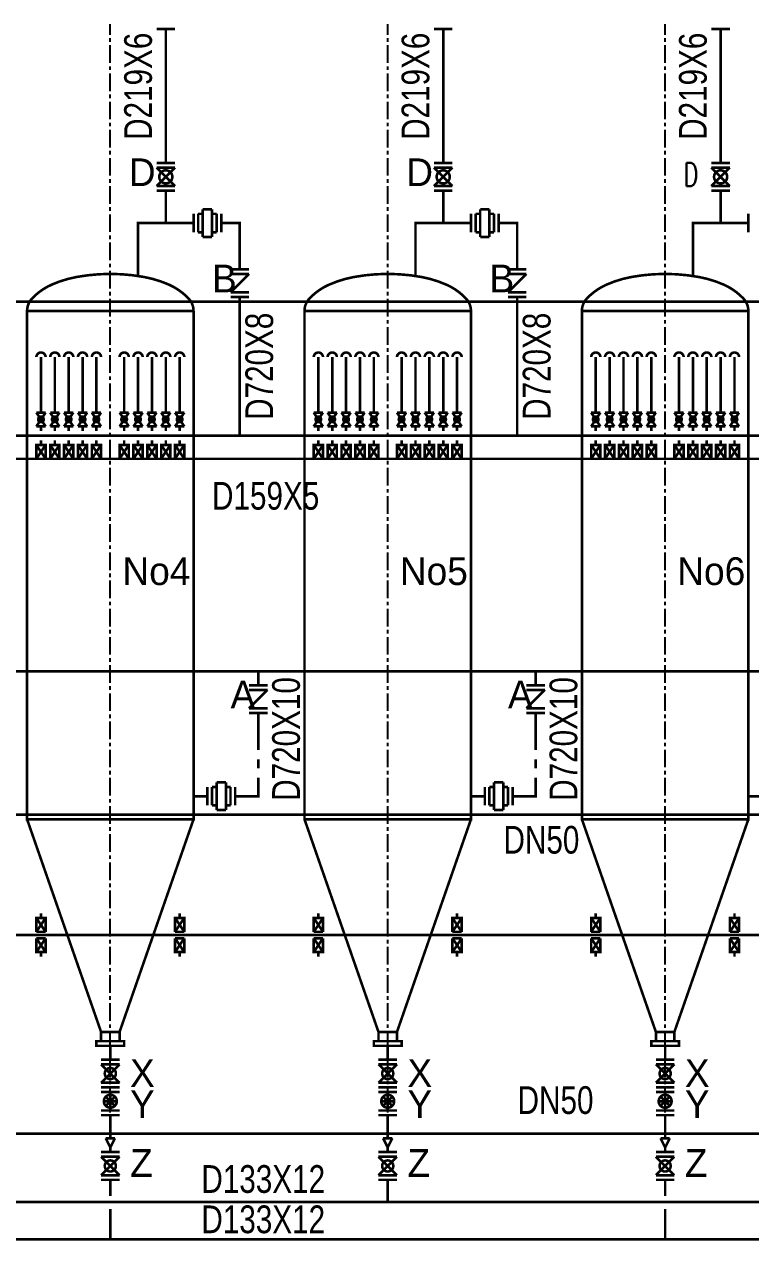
# Model space of a CAD drawing. Header units: millimetres. Extents: x 48549 to 244689, y 99496 to 172785.
# Drawn here: x 66508 to 74363, y 124869 to 138027 of the extents above; entities that cross this region are included whole.
import ezdxf

# ---------------------------------------------------------------- set-up
doc = ezdxf.new("R2010")
doc.units = ezdxf.units.MM
doc.header["$LTSCALE"] = 3
doc.linetypes.add('CENTERX2', pattern=[101.6, 63.5, -12.7, 12.7, -12.7])
for name, color, linetype in [('CEN', 2, 'CENTERX2'), ('氮气管道', 5, 'Continuous'), ('煤气管道', 1, 'Continuous')]:
    doc.layers.add(name, color=color, linetype=linetype)
doc.layers.add('CON', color=7, linetype='Continuous', lineweight=40)
doc.styles.add('HZ', font='txtb.shx', dxfattribs={"width": 0.7, "bigfont": 'hztxtb.shx'})
doc.styles.add('仿宋体', font='ttxt1.shx', dxfattribs={"bigfont": 'hzfs.shx'})

msp = doc.modelspace()

# ---------------------------------------------------------------- linework, layer by layer
at = {"layer": 'CEN'}
for p, q in [((67438.244, 126026.672), (67438.244, 138026.672)), ((70438.244, 126026.672), (70438.244, 138026.672)), ((73438.244, 126026.672), (73438.244, 138026.672))]:
    msp.add_line(p, q, dxfattribs=at)
at = {"layer": 'CON', "const_width": 28}
for points in [[(67438.244, 135326.672, 0.045545577), (67072.536, 135293.29, 0.059110661), (66801.848, 135209.515, 0.10093227), (66590.19, 135058.6, 0.189781854), (66538.244, 134926.672)], [(68338.244, 134926.672, 0.189781854), (68286.298, 135058.6, 0.10093227), (68074.64, 135209.515, 0.059110661), (67803.952, 135293.29, 0.045545577), (67438.244, 135326.672)], [(70438.244, 135326.672, 0.045545577), (70072.536, 135293.29, 0.059110661), (69801.848, 135209.515, 0.10093227), (69590.19, 135058.6, 0.189781854), (69538.244, 134926.672, 0.189781854)], [(71338.244, 134926.672, 0.189781854), (71286.298, 135058.6, 0.10093227), (71074.64, 135209.515, 0.059110661), (70803.952, 135293.29, 0.045545577), (70438.244, 135326.672, 0.045545577)], [(73438.244, 135326.672, 0.045545577), (73072.536, 135293.29, 0.059110661), (72801.848, 135209.515, 0.10093227), (72590.19, 135058.6, 0.189781854), (72538.244, 134926.672, 0.189781854)], [(74338.244, 134926.672, 0.189781854), (74286.298, 135058.6, 0.10093227), (74074.64, 135209.515, 0.059110661), (73803.952, 135293.29, 0.045545577), (73438.244, 135326.672, 0.045545577)], [(66738.244, 134426.672, 1), (66638.244, 134426.672)], [(66888.244, 134426.672, 1), (66788.244, 134426.672)], [(67038.244, 134426.672, 1), (66938.244, 134426.672)], [(67188.244, 134426.672, 1), (67088.244, 134426.672)], [(67338.244, 134426.672, 1), (67238.244, 134426.672)], [(67638.244, 134426.672, 1), (67538.244, 134426.672)], [(67788.244, 134426.672, 1), (67688.244, 134426.672)], [(67938.244, 134426.672, 1), (67838.244, 134426.672)], [(68088.244, 134426.672, 1), (67988.244, 134426.672)], [(68238.244, 134426.672, 1), (68138.244, 134426.672)], [(69738.244, 134426.672, 1), (69638.244, 134426.672)], [(69888.244, 134426.672, 1), (69788.244, 134426.672)], [(70038.244, 134426.672, 1), (69938.244, 134426.672)], [(70188.244, 134426.672, 1), (70088.244, 134426.672)], [(70338.244, 134426.672, 1), (70238.244, 134426.672)], [(70638.244, 134426.672, 1), (70538.244, 134426.672)], [(70788.244, 134426.672, 1), (70688.244, 134426.672)], [(70938.244, 134426.672, 1), (70838.244, 134426.672)], [(71088.244, 134426.672, 1), (70988.244, 134426.672)], [(71238.244, 134426.672, 1), (71138.244, 134426.672)], [(72738.244, 134426.672, 1), (72638.244, 134426.672)], [(72888.244, 134426.672, 1), (72788.244, 134426.672)], [(73038.244, 134426.672, 1), (72938.244, 134426.672)], [(73188.244, 134426.672, 1), (73088.244, 134426.672)], [(73338.244, 134426.672, 1), (73238.244, 134426.672)], [(73638.244, 134426.672, 1), (73538.244, 134426.672)], [(73788.244, 134426.672, 1), (73688.244, 134426.672)], [(73938.244, 134426.672, 1), (73838.244, 134426.672)], [(74088.244, 134426.672, 1), (73988.244, 134426.672)], [(74238.244, 134426.672, 1), (74138.244, 134426.672)]]:
    msp.add_lwpolyline(points, format="xyb", dxfattribs=at)
at = {"layer": 'CON', "color": 2, "const_width": 28}
for points in [[(68938.244, 135376.672), (68738.244, 135376.672)], [(68938.244, 135326.672), (68738.244, 135326.672)], [(68938.244, 135326.672), (68738.244, 135126.672)], [(71938.244, 135376.672), (71738.244, 135376.672)], [(71938.244, 135326.672), (71738.244, 135326.672)], [(71938.244, 135326.672), (71738.244, 135126.672)], [(68938.244, 135126.672), (68738.244, 135126.672)], [(71938.244, 135126.672), (71738.244, 135126.672)], [(68938.244, 135076.672), (68738.244, 135076.672)], [(71938.244, 135076.672), (71738.244, 135076.672)], [(69138.244, 130876.672), (68938.244, 130876.672)], [(69138.244, 130826.672), (68938.244, 130626.672)], [(69138.244, 130826.672), (68938.244, 130826.672)], [(72138.244, 130876.672), (71938.244, 130876.672)], [(72138.244, 130826.672), (71938.244, 130826.672)], [(72138.244, 130826.672), (71938.244, 130626.672)], [(69138.244, 130626.672), (68938.244, 130626.672)], [(69138.244, 130576.672), (68938.244, 130576.672)], [(72138.244, 130626.672), (71938.244, 130626.672)], [(72138.244, 130576.672), (71938.244, 130576.672)]]:
    msp.add_lwpolyline(points, dxfattribs=at)
at = {"layer": 'CON', "const_width": 28}
for points in [[(67438.244, 129426.672), (66538.244, 129426.672), (66538.244, 134926.672), (68338.244, 134926.672)], [(67438.244, 129426.672), (68338.244, 129426.672), (68338.244, 134926.672)], [(70438.244, 129426.672), (69538.244, 129426.672), (69538.244, 134926.672), (71338.244, 134926.672)], [(70438.244, 129426.672), (71338.244, 129426.672), (71338.244, 134926.672)], [(73438.244, 129426.672), (72538.244, 129426.672), (72538.244, 134926.672), (74338.244, 134926.672)], [(73438.244, 129426.672), (74338.244, 129426.672), (74338.244, 134926.672)], [(66688.244, 133826.672), (66688.244, 134426.672)], [(66838.244, 133826.672), (66838.244, 134426.672)], [(66988.244, 133826.672), (66988.244, 134426.672)], [(67138.244, 133826.672), (67138.244, 134426.672)], [(67288.244, 133826.672), (67288.244, 134426.672)], [(67588.244, 133826.672), (67588.244, 134426.672)], [(67738.244, 133826.672), (67738.244, 134426.672)], [(67888.244, 133826.672), (67888.244, 134426.672)], [(68038.244, 133826.672), (68038.244, 134426.672)], [(68188.244, 133826.672), (68188.244, 134426.672)], [(69688.244, 133826.672), (69688.244, 134426.672)], [(69838.244, 133826.672), (69838.244, 134426.672)], [(69988.244, 133826.672), (69988.244, 134426.672)], [(70138.244, 133826.672), (70138.244, 134426.672)], [(70288.244, 133826.672), (70288.244, 134426.672)], [(70588.244, 133826.672), (70588.244, 134426.672)], [(70738.244, 133826.672), (70738.244, 134426.672)], [(70888.244, 133826.672), (70888.244, 134426.672)], [(71038.244, 133826.672), (71038.244, 134426.672)], [(71188.244, 133826.672), (71188.244, 134426.672)], [(72688.244, 133826.672), (72688.244, 134426.672)], [(72688.244, 133826.672), (72688.244, 134426.672)], [(72838.244, 133826.672), (72838.244, 134426.672)], [(72988.244, 133826.672), (72988.244, 134426.672)], [(73138.244, 133826.672), (73138.244, 134426.672)], [(73288.244, 133826.672), (73288.244, 134426.672)], [(73588.244, 133826.672), (73588.244, 134426.672)], [(73738.244, 133826.672), (73738.244, 134426.672)], [(73888.244, 133826.672), (73888.244, 134426.672)], [(74038.244, 133826.672), (74038.244, 134426.672)], [(74188.244, 133826.672), (74188.244, 134426.672)], [(66638.244, 133826.672), (66738.244, 133826.672)], [(66738.244, 133826.672), (66638.244, 133676.672)], [(66638.244, 133826.672), (66738.244, 133676.672)], [(66788.244, 133826.672), (66888.244, 133826.672)], [(66788.244, 133826.672), (66888.244, 133676.672)], [(66888.244, 133826.672), (66788.244, 133676.672)], [(66938.244, 133826.672), (67038.244, 133826.672)], [(66938.244, 133826.672), (67038.244, 133676.672)], [(67038.244, 133826.672), (66938.244, 133676.672)], [(67088.244, 133826.672), (67188.244, 133826.672)], [(67088.244, 133826.672), (67188.244, 133676.672)], [(67188.244, 133826.672), (67088.244, 133676.672)], [(67238.244, 133826.672), (67338.244, 133826.672)], [(67238.244, 133826.672), (67338.244, 133676.672)], [(67338.244, 133826.672), (67238.244, 133676.672)], [(67538.244, 133826.672), (67638.244, 133826.672)], [(67538.244, 133826.672), (67638.244, 133676.672)], [(67638.244, 133826.672), (67538.244, 133676.672)], [(67688.244, 133826.672), (67788.244, 133826.672)], [(67688.244, 133826.672), (67788.244, 133676.672)], [(67788.244, 133826.672), (67688.244, 133676.672)], [(67838.244, 133826.672), (67938.244, 133826.672)], [(67838.244, 133826.672), (67938.244, 133676.672)], [(67938.244, 133826.672), (67838.244, 133676.672)], [(67988.244, 133826.672), (68088.244, 133826.672)], [(67988.244, 133826.672), (68088.244, 133676.672)], [(68088.244, 133826.672), (67988.244, 133676.672)], [(68138.244, 133826.672), (68238.244, 133826.672)], [(68138.244, 133826.672), (68238.244, 133676.672)], [(68238.244, 133826.672), (68138.244, 133676.672)], [(69638.244, 133826.672), (69738.244, 133676.672)], [(69738.244, 133826.672), (69638.244, 133676.672)], [(69638.244, 133826.672), (69738.244, 133826.672)], [(69788.244, 133826.672), (69888.244, 133826.672)], [(69888.244, 133826.672), (69788.244, 133676.672)], [(69788.244, 133826.672), (69888.244, 133676.672)], [(69938.244, 133826.672), (70038.244, 133826.672)], [(70038.244, 133826.672), (69938.244, 133676.672)], [(69938.244, 133826.672), (70038.244, 133676.672)], [(70088.244, 133826.672), (70188.244, 133826.672)], [(70188.244, 133826.672), (70088.244, 133676.672)], [(70088.244, 133826.672), (70188.244, 133676.672)], [(70238.244, 133826.672), (70338.244, 133826.672)], [(70338.244, 133826.672), (70238.244, 133676.672)], [(70238.244, 133826.672), (70338.244, 133676.672)], [(70538.244, 133826.672), (70638.244, 133826.672)], [(70638.244, 133826.672), (70538.244, 133676.672)], [(70538.244, 133826.672), (70638.244, 133676.672)], [(70688.244, 133826.672), (70788.244, 133826.672)], [(70788.244, 133826.672), (70688.244, 133676.672)], [(70688.244, 133826.672), (70788.244, 133676.672)], [(70838.244, 133826.672), (70938.244, 133826.672)], [(70938.244, 133826.672), (70838.244, 133676.672)], [(70838.244, 133826.672), (70938.244, 133676.672)], [(70988.244, 133826.672), (71088.244, 133826.672)], [(71088.244, 133826.672), (70988.244, 133676.672)], [(70988.244, 133826.672), (71088.244, 133676.672)], [(71138.244, 133826.672), (71238.244, 133826.672)], [(71238.244, 133826.672), (71138.244, 133676.672)], [(71138.244, 133826.672), (71238.244, 133676.672)], [(72638.244, 133826.672), (72738.244, 133826.672)], [(72738.244, 133826.672), (72638.244, 133676.672)], [(72638.244, 133826.672), (72738.244, 133676.672)], [(72788.244, 133826.672), (72888.244, 133826.672)], [(72788.244, 133826.672), (72888.244, 133676.672)], [(72888.244, 133826.672), (72788.244, 133676.672)], [(72938.244, 133826.672), (73038.244, 133826.672)], [(72938.244, 133826.672), (73038.244, 133676.672)], [(73038.244, 133826.672), (72938.244, 133676.672)], [(73088.244, 133826.672), (73188.244, 133826.672)], [(73088.244, 133826.672), (73188.244, 133676.672)], [(73188.244, 133826.672), (73088.244, 133676.672)], [(73238.244, 133826.672), (73338.244, 133826.672)], [(73238.244, 133826.672), (73338.244, 133676.672)], [(73338.244, 133826.672), (73238.244, 133676.672)], [(73538.244, 133826.672), (73638.244, 133826.672)], [(73538.244, 133826.672), (73638.244, 133676.672)], [(73638.244, 133826.672), (73538.244, 133676.672)], [(73688.244, 133826.672), (73788.244, 133826.672)], [(73688.244, 133826.672), (73788.244, 133676.672)], [(73788.244, 133826.672), (73688.244, 133676.672)], [(73838.244, 133826.672), (73938.244, 133826.672)], [(73838.244, 133826.672), (73938.244, 133676.672)], [(73938.244, 133826.672), (73838.244, 133676.672)], [(73988.244, 133826.672), (74088.244, 133826.672)], [(73988.244, 133826.672), (74088.244, 133676.672)], [(74088.244, 133826.672), (73988.244, 133676.672)], [(74138.244, 133826.672), (74238.244, 133826.672)], [(74138.244, 133826.672), (74238.244, 133676.672)], [(74238.244, 133826.672), (74138.244, 133676.672)], [(66638.244, 133676.672), (66738.244, 133676.672)], [(66688.244, 133676.672), (66688.244, 133626.672)], [(66788.244, 133676.672), (66888.244, 133676.672)], [(66838.244, 133676.672), (66838.244, 133626.672)], [(66938.244, 133676.672), (67038.244, 133676.672)], [(66988.244, 133676.672), (66988.244, 133626.672)], [(67088.244, 133676.672), (67188.244, 133676.672)], [(67138.244, 133676.672), (67138.244, 133626.672)], [(67238.244, 133676.672), (67338.244, 133676.672)], [(67288.244, 133676.672), (67288.244, 133626.672)], [(67538.244, 133676.672), (67638.244, 133676.672)], [(67588.244, 133676.672), (67588.244, 133626.672)], [(67688.244, 133676.672), (67788.244, 133676.672)], [(67738.244, 133676.672), (67738.244, 133626.672)], [(67838.244, 133676.672), (67938.244, 133676.672)], [(67888.244, 133676.672), (67888.244, 133626.672)], [(67988.244, 133676.672), (68088.244, 133676.672)], [(68038.244, 133676.672), (68038.244, 133626.672)], [(68138.244, 133676.672), (68238.244, 133676.672)], [(68188.244, 133676.672), (68188.244, 133626.672)], [(69638.244, 133676.672), (69738.244, 133676.672)], [(69688.244, 133676.672), (69688.244, 133626.672)], [(69788.244, 133676.672), (69888.244, 133676.672)], [(69838.244, 133676.672), (69838.244, 133626.672)], [(69938.244, 133676.672), (70038.244, 133676.672)], [(69988.244, 133676.672), (69988.244, 133626.672)], [(70088.244, 133676.672), (70188.244, 133676.672)], [(70138.244, 133676.672), (70138.244, 133626.672)], [(70238.244, 133676.672), (70338.244, 133676.672)], [(70288.244, 133676.672), (70288.244, 133626.672)], [(70538.244, 133676.672), (70638.244, 133676.672)], [(70588.244, 133676.672), (70588.244, 133626.672)], [(70688.244, 133676.672), (70788.244, 133676.672)], [(70738.244, 133676.672), (70738.244, 133626.672)], [(70838.244, 133676.672), (70938.244, 133676.672)], [(70888.244, 133676.672), (70888.244, 133626.672)], [(70988.244, 133676.672), (71088.244, 133676.672)], [(71038.244, 133676.672), (71038.244, 133626.672)], [(71138.244, 133676.672), (71238.244, 133676.672)], [(71188.244, 133676.672), (71188.244, 133626.672)], [(72638.244, 133676.672), (72738.244, 133676.672)], [(72688.244, 133676.672), (72688.244, 133626.672)], [(72688.244, 133676.672), (72688.244, 133626.672)], [(72788.244, 133676.672), (72888.244, 133676.672)], [(72838.244, 133676.672), (72838.244, 133626.672)], [(72938.244, 133676.672), (73038.244, 133676.672)], [(72988.244, 133676.672), (72988.244, 133626.672)], [(73088.244, 133676.672), (73188.244, 133676.672)], [(73138.244, 133676.672), (73138.244, 133626.672)], [(73238.244, 133676.672), (73338.244, 133676.672)], [(73288.244, 133676.672), (73288.244, 133626.672)], [(73538.244, 133676.672), (73638.244, 133676.672)], [(73588.244, 133676.672), (73588.244, 133626.672)], [(73688.244, 133676.672), (73788.244, 133676.672)], [(73738.244, 133676.672), (73738.244, 133626.672)], [(73838.244, 133676.672), (73938.244, 133676.672)], [(73888.244, 133676.672), (73888.244, 133626.672)], [(73988.244, 133676.672), (74088.244, 133676.672)], [(74038.244, 133676.672), (74038.244, 133626.672)], [(74138.244, 133676.672), (74238.244, 133676.672)], [(74188.244, 133676.672), (74188.244, 133626.672)], [(66638.244, 133476.672), (66738.244, 133326.672)], [(66738.244, 133476.672), (66638.244, 133326.672)], [(66738.244, 133326.672), (66738.244, 133476.672), (66638.244, 133476.672), (66638.244, 133326.672)], [(66688.244, 133476.672), (66688.244, 133526.672)], [(66888.244, 133326.672), (66888.244, 133476.672), (66788.244, 133476.672), (66788.244, 133326.672)], [(66888.244, 133476.672), (66788.244, 133326.672)], [(66788.244, 133476.672), (66888.244, 133326.672)], [(66838.244, 133476.672), (66838.244, 133526.672)], [(67038.244, 133326.672), (67038.244, 133476.672), (66938.244, 133476.672), (66938.244, 133326.672)], [(67038.244, 133476.672), (66938.244, 133326.672)], [(66938.244, 133476.672), (67038.244, 133326.672)], [(66988.244, 133476.672), (66988.244, 133526.672)], [(67188.244, 133326.672), (67188.244, 133476.672), (67088.244, 133476.672), (67088.244, 133326.672)], [(67188.244, 133476.672), (67088.244, 133326.672)], [(67088.244, 133476.672), (67188.244, 133326.672)], [(67138.244, 133476.672), (67138.244, 133526.672)], [(67338.244, 133326.672), (67338.244, 133476.672), (67238.244, 133476.672), (67238.244, 133326.672)], [(67338.244, 133476.672), (67238.244, 133326.672)], [(67238.244, 133476.672), (67338.244, 133326.672)], [(67288.244, 133476.672), (67288.244, 133526.672)], [(67638.244, 133326.672), (67638.244, 133476.672), (67538.244, 133476.672), (67538.244, 133326.672)], [(67638.244, 133476.672), (67538.244, 133326.672)], [(67538.244, 133476.672), (67638.244, 133326.672)], [(67588.244, 133476.672), (67588.244, 133526.672)], [(67788.244, 133326.672), (67788.244, 133476.672), (67688.244, 133476.672), (67688.244, 133326.672)], [(67788.244, 133476.672), (67688.244, 133326.672)], [(67688.244, 133476.672), (67788.244, 133326.672)], [(67738.244, 133476.672), (67738.244, 133526.672)], [(67938.244, 133326.672), (67938.244, 133476.672), (67838.244, 133476.672), (67838.244, 133326.672)], [(67938.244, 133476.672), (67838.244, 133326.672)], [(67838.244, 133476.672), (67938.244, 133326.672)], [(67888.244, 133476.672), (67888.244, 133526.672)], [(68088.244, 133326.672), (68088.244, 133476.672), (67988.244, 133476.672), (67988.244, 133326.672)], [(68088.244, 133476.672), (67988.244, 133326.672)], [(67988.244, 133476.672), (68088.244, 133326.672)], [(68038.244, 133476.672), (68038.244, 133526.672)], [(68238.244, 133326.672), (68238.244, 133476.672), (68138.244, 133476.672), (68138.244, 133326.672)], [(68238.244, 133476.672), (68138.244, 133326.672)], [(68138.244, 133476.672), (68238.244, 133326.672)], [(68188.244, 133476.672), (68188.244, 133526.672)], [(69738.244, 133326.672), (69738.244, 133476.672), (69638.244, 133476.672), (69638.244, 133326.672)], [(69738.244, 133476.672), (69638.244, 133326.672)], [(69638.244, 133476.672), (69738.244, 133326.672)], [(69688.244, 133476.672), (69688.244, 133526.672)], [(69788.244, 133476.672), (69888.244, 133326.672)], [(69888.244, 133476.672), (69788.244, 133326.672)], [(69888.244, 133326.672), (69888.244, 133476.672), (69788.244, 133476.672), (69788.244, 133326.672)], [(69838.244, 133476.672), (69838.244, 133526.672)], [(69938.244, 133476.672), (70038.244, 133326.672)], [(70038.244, 133476.672), (69938.244, 133326.672)], [(70038.244, 133326.672), (70038.244, 133476.672), (69938.244, 133476.672), (69938.244, 133326.672)], [(69988.244, 133476.672), (69988.244, 133526.672)], [(70088.244, 133476.672), (70188.244, 133326.672)], [(70188.244, 133476.672), (70088.244, 133326.672)], [(70188.244, 133326.672), (70188.244, 133476.672), (70088.244, 133476.672), (70088.244, 133326.672)], [(70138.244, 133476.672), (70138.244, 133526.672)], [(70238.244, 133476.672), (70338.244, 133326.672)], [(70338.244, 133476.672), (70238.244, 133326.672)], [(70338.244, 133326.672), (70338.244, 133476.672), (70238.244, 133476.672), (70238.244, 133326.672)], [(70288.244, 133476.672), (70288.244, 133526.672)], [(70538.244, 133476.672), (70638.244, 133326.672)], [(70638.244, 133476.672), (70538.244, 133326.672)], [(70638.244, 133326.672), (70638.244, 133476.672), (70538.244, 133476.672), (70538.244, 133326.672)], [(70588.244, 133476.672), (70588.244, 133526.672)], [(70688.244, 133476.672), (70788.244, 133326.672)], [(70788.244, 133476.672), (70688.244, 133326.672)], [(70788.244, 133326.672), (70788.244, 133476.672), (70688.244, 133476.672), (70688.244, 133326.672)], [(70738.244, 133476.672), (70738.244, 133526.672)], [(70838.244, 133476.672), (70938.244, 133326.672)], [(70938.244, 133476.672), (70838.244, 133326.672)], [(70938.244, 133326.672), (70938.244, 133476.672), (70838.244, 133476.672), (70838.244, 133326.672)], [(70888.244, 133476.672), (70888.244, 133526.672)], [(70988.244, 133476.672), (71088.244, 133326.672)], [(71088.244, 133476.672), (70988.244, 133326.672)], [(71088.244, 133326.672), (71088.244, 133476.672), (70988.244, 133476.672), (70988.244, 133326.672)], [(71038.244, 133476.672), (71038.244, 133526.672)], [(71138.244, 133476.672), (71238.244, 133326.672)], [(71238.244, 133476.672), (71138.244, 133326.672)], [(71238.244, 133326.672), (71238.244, 133476.672), (71138.244, 133476.672), (71138.244, 133326.672)], [(71188.244, 133476.672), (71188.244, 133526.672)], [(72638.244, 133476.672), (72738.244, 133326.672)], [(72738.244, 133476.672), (72638.244, 133326.672)], [(72738.244, 133326.672), (72738.244, 133476.672), (72638.244, 133476.672), (72638.244, 133326.672)], [(72688.244, 133476.672), (72688.244, 133526.672)], [(72688.244, 133476.672), (72688.244, 133526.672)], [(72888.244, 133326.672), (72888.244, 133476.672), (72788.244, 133476.672), (72788.244, 133326.672)], [(72888.244, 133476.672), (72788.244, 133326.672)], [(72788.244, 133476.672), (72888.244, 133326.672)], [(72838.244, 133476.672), (72838.244, 133526.672)], [(73038.244, 133326.672), (73038.244, 133476.672), (72938.244, 133476.672), (72938.244, 133326.672)], [(73038.244, 133476.672), (72938.244, 133326.672)], [(72938.244, 133476.672), (73038.244, 133326.672)], [(72988.244, 133476.672), (72988.244, 133526.672)], [(73188.244, 133326.672), (73188.244, 133476.672), (73088.244, 133476.672), (73088.244, 133326.672)], [(73188.244, 133476.672), (73088.244, 133326.672)], [(73088.244, 133476.672), (73188.244, 133326.672)], [(73138.244, 133476.672), (73138.244, 133526.672)], [(73338.244, 133326.672), (73338.244, 133476.672), (73238.244, 133476.672), (73238.244, 133326.672)], [(73338.244, 133476.672), (73238.244, 133326.672)], [(73238.244, 133476.672), (73338.244, 133326.672)], [(73288.244, 133476.672), (73288.244, 133526.672)], [(73638.244, 133326.672), (73638.244, 133476.672), (73538.244, 133476.672), (73538.244, 133326.672)], [(73638.244, 133476.672), (73538.244, 133326.672)], [(73538.244, 133476.672), (73638.244, 133326.672)], [(73588.244, 133476.672), (73588.244, 133526.672)], [(73788.244, 133326.672), (73788.244, 133476.672), (73688.244, 133476.672), (73688.244, 133326.672)], [(73788.244, 133476.672), (73688.244, 133326.672)], [(73688.244, 133476.672), (73788.244, 133326.672)], [(73738.244, 133476.672), (73738.244, 133526.672)], [(73938.244, 133326.672), (73938.244, 133476.672), (73838.244, 133476.672), (73838.244, 133326.672)], [(73938.244, 133476.672), (73838.244, 133326.672)], [(73838.244, 133476.672), (73938.244, 133326.672)], [(73888.244, 133476.672), (73888.244, 133526.672)], [(74088.244, 133326.672), (74088.244, 133476.672), (73988.244, 133476.672), (73988.244, 133326.672)], [(74088.244, 133476.672), (73988.244, 133326.672)], [(73988.244, 133476.672), (74088.244, 133326.672)], [(74038.244, 133476.672), (74038.244, 133526.672)], [(74238.244, 133326.672), (74238.244, 133476.672), (74138.244, 133476.672), (74138.244, 133326.672)], [(74238.244, 133476.672), (74138.244, 133326.672)], [(74138.244, 133476.672), (74238.244, 133326.672)], [(74188.244, 133476.672), (74188.244, 133526.672)], [(66638.244, 133326.672), (66738.244, 133326.672)], [(66788.244, 133326.672), (66888.244, 133326.672)], [(66938.244, 133326.672), (67038.244, 133326.672)], [(67088.244, 133326.672), (67188.244, 133326.672)], [(67238.244, 133326.672), (67338.244, 133326.672)], [(67538.244, 133326.672), (67638.244, 133326.672)], [(67688.244, 133326.672), (67788.244, 133326.672)], [(67838.244, 133326.672), (67938.244, 133326.672)], [(67988.244, 133326.672), (68088.244, 133326.672)], [(68138.244, 133326.672), (68238.244, 133326.672)], [(69638.244, 133326.672), (69738.244, 133326.672)], [(69788.244, 133326.672), (69888.244, 133326.672)], [(69938.244, 133326.672), (70038.244, 133326.672)], [(70088.244, 133326.672), (70188.244, 133326.672)], [(70238.244, 133326.672), (70338.244, 133326.672)], [(70538.244, 133326.672), (70638.244, 133326.672)], [(70688.244, 133326.672), (70788.244, 133326.672)], [(70838.244, 133326.672), (70938.244, 133326.672)], [(70988.244, 133326.672), (71088.244, 133326.672)], [(71138.244, 133326.672), (71238.244, 133326.672)], [(72638.244, 133326.672), (72738.244, 133326.672)], [(72788.244, 133326.672), (72888.244, 133326.672)], [(72938.244, 133326.672), (73038.244, 133326.672)], [(73088.244, 133326.672), (73188.244, 133326.672)], [(73238.244, 133326.672), (73338.244, 133326.672)], [(73538.244, 133326.672), (73638.244, 133326.672)], [(73688.244, 133326.672), (73788.244, 133326.672)], [(73838.244, 133326.672), (73938.244, 133326.672)], [(73988.244, 133326.672), (74088.244, 133326.672)], [(74138.244, 133326.672), (74238.244, 133326.672)], [(67338.244, 127126.672), (66538.244, 129426.672)], [(68338.244, 129426.672), (67538.244, 127126.672)], [(70338.244, 127126.672), (69538.244, 129426.672)], [(71338.244, 129426.672), (70538.244, 127126.672)], [(73338.244, 127126.672), (72538.244, 129426.672)], [(74338.244, 129426.672), (73538.244, 127126.672)], [(66688.244, 128359.457), (66688.244, 128409.457)], [(68188.244, 128359.457), (68188.244, 128409.457)], [(69688.244, 128359.457), (69688.244, 128409.457)], [(71188.244, 128359.457), (71188.244, 128409.457)], [(72688.244, 128359.457), (72688.244, 128409.457)], [(74188.244, 128359.457), (74188.244, 128409.457)], [(66638.244, 128209.457), (66638.244, 128359.457), (66738.244, 128359.457), (66738.244, 128209.457)], [(66638.244, 128359.457), (66738.244, 128209.457)], [(66738.244, 128359.457), (66638.244, 128209.457)], [(68238.244, 128209.457), (68238.244, 128359.457), (68138.244, 128359.457), (68138.244, 128209.457)], [(68238.244, 128359.457), (68138.244, 128209.457)], [(68138.244, 128359.457), (68238.244, 128209.457)], [(69638.244, 128209.457), (69638.244, 128359.457), (69738.244, 128359.457), (69738.244, 128209.457)], [(69638.244, 128359.457), (69738.244, 128209.457)], [(69738.244, 128359.457), (69638.244, 128209.457)], [(71238.244, 128209.457), (71238.244, 128359.457), (71138.244, 128359.457), (71138.244, 128209.457)], [(71238.244, 128359.457), (71138.244, 128209.457)], [(71138.244, 128359.457), (71238.244, 128209.457)], [(72638.244, 128209.457), (72638.244, 128359.457), (72738.244, 128359.457), (72738.244, 128209.457)], [(72638.244, 128359.457), (72738.244, 128209.457)], [(72738.244, 128359.457), (72638.244, 128209.457)], [(74238.244, 128209.457), (74238.244, 128359.457), (74138.244, 128359.457), (74138.244, 128209.457)], [(74238.244, 128359.457), (74138.244, 128209.457)], [(74138.244, 128359.457), (74238.244, 128209.457)], [(66738.244, 128209.457), (66638.244, 128209.457)], [(68138.244, 128209.457), (68238.244, 128209.457)], [(69738.244, 128209.457), (69638.244, 128209.457)], [(71138.244, 128209.457), (71238.244, 128209.457)], [(72738.244, 128209.457), (72638.244, 128209.457)], [(74138.244, 128209.457), (74238.244, 128209.457)], [(66738.244, 128140.155), (66638.244, 128140.155)], [(66638.244, 128140.155), (66638.244, 127990.155), (66738.244, 127990.155), (66738.244, 128140.155)], [(66638.244, 127990.155), (66738.244, 128140.155)], [(66738.244, 127990.155), (66638.244, 128140.155)], [(68138.244, 128140.155), (68238.244, 128140.155)], [(68238.244, 128140.155), (68238.244, 127990.155), (68138.244, 127990.155), (68138.244, 128140.155)], [(68238.244, 127990.155), (68138.244, 128140.155)], [(68138.244, 127990.155), (68238.244, 128140.155)], [(69738.244, 128140.155), (69638.244, 128140.155)], [(69638.244, 128140.155), (69638.244, 127990.155), (69738.244, 127990.155), (69738.244, 128140.155)], [(69638.244, 127990.155), (69738.244, 128140.155)], [(69738.244, 127990.155), (69638.244, 128140.155)], [(71138.244, 128140.155), (71238.244, 128140.155)], [(71238.244, 128140.155), (71238.244, 127990.155), (71138.244, 127990.155), (71138.244, 128140.155)], [(71238.244, 127990.155), (71138.244, 128140.155)], [(71138.244, 127990.155), (71238.244, 128140.155)], [(72738.244, 128140.155), (72638.244, 128140.155)], [(72638.244, 128140.155), (72638.244, 127990.155), (72738.244, 127990.155), (72738.244, 128140.155)], [(72638.244, 127990.155), (72738.244, 128140.155)], [(72738.244, 127990.155), (72638.244, 128140.155)], [(74138.244, 128140.155), (74238.244, 128140.155)], [(74238.244, 128140.155), (74238.244, 127990.155), (74138.244, 127990.155), (74138.244, 128140.155)], [(74238.244, 127990.155), (74138.244, 128140.155)], [(74138.244, 127990.155), (74238.244, 128140.155)], [(66688.244, 127990.155), (66688.244, 127940.155)], [(68188.244, 127990.155), (68188.244, 127940.155)], [(69688.244, 127990.155), (69688.244, 127940.155)], [(71188.244, 127990.155), (71188.244, 127940.155)], [(72688.244, 127990.155), (72688.244, 127940.155)], [(74188.244, 127990.155), (74188.244, 127940.155)], [(67538.244, 127126.672), (67338.244, 127126.672)], [(67338.244, 127126.672), (67338.244, 127026.672), (67538.244, 127026.672), (67538.244, 127126.672)], [(70538.244, 127126.672), (70338.244, 127126.672)], [(70338.244, 127126.672), (70338.244, 127026.672), (70538.244, 127026.672), (70538.244, 127126.672)], [(73538.244, 127126.672), (73338.244, 127126.672)], [(73338.244, 127126.672), (73338.244, 127026.672), (73538.244, 127026.672), (73538.244, 127126.672)], [(67338.244, 127026.672), (67288.244, 127026.672), (67288.244, 126976.672), (67588.244, 126976.672), (67588.244, 127026.672), (67538.244, 127026.672)], [(67438.244, 126826.672), (67438.244, 126976.672)], [(70338.244, 127026.672), (70288.244, 127026.672), (70288.244, 126976.672), (70588.244, 126976.672), (70588.244, 127026.672), (70538.244, 127026.672)], [(70438.244, 126826.672), (70438.244, 126976.672)], [(73338.244, 127026.672), (73288.244, 127026.672), (73288.244, 126976.672), (73588.244, 126976.672), (73588.244, 127026.672), (73538.244, 127026.672)], [(73438.244, 126826.672), (73438.244, 126976.672)], [(67538.244, 126826.672), (67338.244, 126826.672)], [(67538.244, 126776.672), (67338.244, 126576.672)], [(67538.244, 126776.672), (67338.244, 126776.672)], [(67338.244, 126776.672), (67538.244, 126576.672)], [(70538.244, 126826.672), (70338.244, 126826.672)], [(70538.244, 126776.672), (70338.244, 126576.672)], [(70538.244, 126776.672), (70338.244, 126776.672)], [(70338.244, 126776.672), (70538.244, 126576.672)], [(73538.244, 126826.672), (73338.244, 126826.672)], [(73538.244, 126776.672), (73338.244, 126576.672)], [(73538.244, 126776.672), (73338.244, 126776.672)], [(73338.244, 126776.672), (73538.244, 126576.672)], [(67538.244, 126576.672), (67338.244, 126576.672)], [(70538.244, 126576.672), (70338.244, 126576.672)], [(73538.244, 126576.672), (73338.244, 126576.672)], [(67538.244, 126526.672), (67338.244, 126526.672)], [(67538.244, 126476.672), (67338.244, 126476.672)], [(67438.244, 126476.672), (67438.244, 126446.672)], [(67438.244, 126306.672), (67438.244, 126446.672)], [(70538.244, 126526.672), (70338.244, 126526.672)], [(70538.244, 126476.672), (70338.244, 126476.672)], [(70438.244, 126476.672), (70438.244, 126446.672)], [(70438.244, 126306.672), (70438.244, 126446.672)], [(73538.244, 126526.672), (73338.244, 126526.672)], [(73538.244, 126476.672), (73338.244, 126476.672)], [(73438.244, 126476.672), (73438.244, 126446.672)], [(73438.244, 126306.672), (73438.244, 126446.672)], [(67368.244, 126376.672), (67508.244, 126376.672)], [(67487.741, 126426.17), (67388.746, 126327.175)], [(67388.746, 126426.17), (67487.741, 126327.175)], [(67438.244, 126276.672), (67438.244, 126306.672)], [(70368.244, 126376.672), (70508.244, 126376.672)], [(70487.741, 126426.17), (70388.746, 126327.175)], [(70388.746, 126426.17), (70487.741, 126327.175)], [(70438.244, 126276.672), (70438.244, 126306.672)], [(73368.244, 126376.672), (73508.244, 126376.672)], [(73487.741, 126426.17), (73388.746, 126327.175)], [(73388.746, 126426.17), (73487.741, 126327.175)], [(73438.244, 126276.672), (73438.244, 126306.672)], [(67538.244, 126276.672), (67338.244, 126276.672)], [(67538.244, 126226.672), (67338.244, 126226.672)], [(67438.244, 126226.672), (67438.244, 125976.672)], [(70538.244, 126276.672), (70338.244, 126276.672)], [(70538.244, 126226.672), (70338.244, 126226.672)], [(70438.244, 126226.672), (70438.244, 125976.672)], [(73538.244, 126276.672), (73338.244, 126276.672)], [(73538.244, 126226.672), (73338.244, 126226.672)], [(73438.244, 126226.672), (73438.244, 125976.672)], [(67488.244, 125976.672), (67388.244, 125976.672)], [(67388.244, 125976.672), (67438.244, 125876.672)], [(67438.244, 125876.672), (67488.244, 125976.672)], [(70488.244, 125976.672), (70388.244, 125976.672)], [(70388.244, 125976.672), (70438.244, 125876.672)], [(70438.244, 125876.672), (70488.244, 125976.672)], [(73488.244, 125976.672), (73388.244, 125976.672)], [(73388.244, 125976.672), (73438.244, 125876.672)], [(73438.244, 125876.672), (73488.244, 125976.672)], [(67538.244, 125826.672), (67338.244, 125826.672)], [(67438.244, 125876.672), (67438.244, 125826.672)], [(70538.244, 125826.672), (70338.244, 125826.672)], [(70438.244, 125876.672), (70438.244, 125826.672)], [(73538.244, 125826.672), (73338.244, 125826.672)], [(73438.244, 125876.672), (73438.244, 125826.672)], [(67538.244, 125776.672), (67338.244, 125576.672)], [(67538.244, 125776.672), (67338.244, 125776.672)], [(67338.244, 125776.672), (67538.244, 125576.672)], [(70538.244, 125776.672), (70338.244, 125576.672)], [(70538.244, 125776.672), (70338.244, 125776.672)], [(70338.244, 125776.672), (70538.244, 125576.672)], [(73538.244, 125776.672), (73338.244, 125576.672)], [(73538.244, 125776.672), (73338.244, 125776.672)], [(73338.244, 125776.672), (73538.244, 125576.672)], [(67538.244, 125576.672), (67338.244, 125576.672)], [(67538.244, 125526.672), (67338.244, 125526.672)], [(67438.244, 125526.672), (67438.244, 125351.182)], [(70538.244, 125576.672), (70338.244, 125576.672)], [(70538.244, 125526.672), (70338.244, 125526.672)], [(70438.244, 125526.672), (70438.244, 125285.69)], [(73538.244, 125576.672), (73338.244, 125576.672)], [(73538.244, 125526.672), (73338.244, 125526.672)], [(73438.244, 125526.672), (73438.244, 125351.182)], [(90812.971, 125285.69), (56009.641, 125285.69)], [(67438.244, 125210.988), (67438.244, 124882.593)], [(73438.244, 125210.988), (73438.244, 124882.593)], [(90812.971, 124882.593), (55747.664, 124882.593)]]:
    msp.add_lwpolyline(points, dxfattribs=at)
for points in [[(66712.778, 133769.572, -1.868517092), (66662.778, 133769.572, -0.535183758)], [(66862.778, 133769.572, -1.868517092), (66812.778, 133769.572, -0.535183758)], [(67012.778, 133769.572, -1.868517092), (66962.778, 133769.572, -0.535183758)], [(67162.778, 133769.572, -1.868517092), (67112.778, 133769.572, -0.535183758)], [(67312.778, 133769.572, -1.868517092), (67262.778, 133769.572, -0.535183758)], [(67612.778, 133769.572, -1.868517092), (67562.778, 133769.572, -0.535183758)], [(67762.778, 133769.572, -1.868517092), (67712.778, 133769.572, -0.535183758)], [(67912.778, 133769.572, -1.868517092), (67862.778, 133769.572, -0.535183758)], [(68062.778, 133769.572, -1.868517092), (68012.778, 133769.572, -0.535183758)], [(68212.778, 133769.572, -1.868517092), (68162.778, 133769.572, -0.535183758)], [(69712.778, 133769.572, -1.868517092), (69662.778, 133769.572, -0.535183758)], [(69862.778, 133769.572, -1.868517092), (69812.778, 133769.572, -0.535183758)], [(70012.778, 133769.572, -1.868517092), (69962.778, 133769.572, -0.535183758)], [(70162.778, 133769.572, -1.868517092), (70112.778, 133769.572, -0.535183758)], [(70312.778, 133769.572, -1.868517092), (70262.778, 133769.572, -0.535183758)], [(70612.778, 133769.572, -1.868517092), (70562.778, 133769.572, -0.535183758)], [(70762.778, 133769.572, -1.868517092), (70712.778, 133769.572, -0.535183758)], [(70912.778, 133769.572, -1.868517092), (70862.778, 133769.572, -0.535183758)], [(71062.778, 133769.572, -1.868517092), (71012.778, 133769.572, -0.535183758)], [(71212.778, 133769.572, -1.868517092), (71162.778, 133769.572, -0.535183758)], [(72712.778, 133769.572, -1.868517092), (72662.778, 133769.572, -0.535183758)], [(72862.778, 133769.572, -1.868517092), (72812.778, 133769.572, -0.535183758)], [(73012.778, 133769.572, -1.868517092), (72962.778, 133769.572, -0.535183758)], [(73162.778, 133769.572, -1.868517092), (73112.778, 133769.572, -0.535183758)], [(73312.778, 133769.572, -1.868517092), (73262.778, 133769.572, -0.535183758)], [(73612.778, 133769.572, -1.868517092), (73562.778, 133769.572, -0.535183758)], [(73762.778, 133769.572, -1.868517092), (73712.778, 133769.572, -0.535183758)], [(73912.778, 133769.572, -1.868517092), (73862.778, 133769.572, -0.535183758)], [(74062.778, 133769.572, -1.868517092), (74012.778, 133769.572, -0.535183758)], [(74212.778, 133769.572, -1.868517092), (74162.778, 133769.572, -0.535183758)], [(67498.244, 126676.672, 1), (67378.244, 126676.672, 1)], [(70498.244, 126676.672, 1), (70378.244, 126676.672, 1)], [(73498.244, 126676.672, 1), (73378.244, 126676.672, 1)], [(67508.244, 126376.672, 1), (67368.244, 126376.672, 1)], [(70508.244, 126376.672, 1), (70368.244, 126376.672, 1)], [(73508.244, 126376.672, 1), (73368.244, 126376.672, 1)], [(67498.244, 125676.672, 1), (67378.244, 125676.672, 1)], [(70498.244, 125676.672, 1), (70378.244, 125676.672, 1)], [(73498.244, 125676.672, 1), (73378.244, 125676.672, 1)]]:
    msp.add_lwpolyline(points, format="xyb", close=True, dxfattribs=at)
at = {"layer": '氮气管道', "const_width": 28}
for points in [[(95414.897, 133414.786), (95414.897, 135026.672), (55370.779, 135026.672)], [(89338.244, 133326.672), (54838.244, 133326.672)], [(91438.244, 129476.672), (57317.325, 129476.672)], [(52232.315, 128174.806), (90973.676, 128174.806)], [(91438.244, 126027.153), (57716.481, 126027.153)]]:
    msp.add_lwpolyline(points, dxfattribs=at)
at = {"layer": '煤气管道', "const_width": 28}
for points in [[(67938.244, 137976.672), (68138.244, 137976.672)], [(68038.244, 136526.672), (68038.244, 137976.672)], [(70938.244, 137976.672), (71138.244, 137976.672)], [(71038.244, 136526.672), (71038.244, 137976.672)], [(73938.244, 137976.672), (74138.244, 137976.672)], [(74038.244, 136526.672), (74038.244, 137976.672)], [(68138.244, 136526.672), (67938.244, 136526.672)], [(68138.244, 136476.672), (67938.244, 136276.672)], [(67938.244, 136476.672), (68138.244, 136276.672)], [(68138.244, 136476.672), (67938.244, 136476.672)], [(71138.244, 136526.672), (70938.244, 136526.672)], [(71138.244, 136476.672), (70938.244, 136476.672)], [(70938.244, 136476.672), (71138.244, 136276.672)], [(71138.244, 136476.672), (70938.244, 136276.672)], [(74138.244, 136526.672), (73938.244, 136526.672)], [(74138.244, 136476.672), (73938.244, 136276.672)], [(73938.244, 136476.672), (74138.244, 136276.672)], [(74138.244, 136476.672), (73938.244, 136476.672)], [(68138.244, 136276.672), (67938.244, 136276.672)], [(68138.244, 136226.672), (67938.244, 136226.672)], [(68038.244, 135876.672), (68038.244, 136226.672)], [(71138.244, 136276.672), (70938.244, 136276.672)], [(71138.244, 136226.672), (70938.244, 136226.672)], [(71038.244, 135876.672), (71038.244, 136226.672)], [(74138.244, 136276.672), (73938.244, 136276.672)], [(74138.244, 136226.672), (73938.244, 136226.672)], [(74038.244, 135876.672), (74038.244, 136226.672)], [(68338.244, 135976.672), (68338.244, 135776.672)], [(68388.244, 135976.672), (68388.244, 135776.672)], [(68388.244, 135976.672), (68438.244, 135976.672)], [(68438.244, 136026.672), (68438.244, 135726.672)], [(68438.244, 136026.672), (68538.244, 136026.672)], [(68538.244, 136026.672), (68538.244, 135726.672)], [(68588.244, 135976.672), (68538.244, 135976.672)], [(68588.244, 135976.672), (68588.244, 135776.672)], [(68638.244, 135976.672), (68638.244, 135776.672)], [(71338.244, 135976.672), (71338.244, 135776.672)], [(71388.244, 135976.672), (71388.244, 135776.672)], [(71388.244, 135976.672), (71438.244, 135976.672)], [(71438.244, 136026.672), (71438.244, 135726.672)], [(71438.244, 136026.672), (71538.244, 136026.672)], [(71538.244, 136026.672), (71538.244, 135726.672)], [(71588.244, 135976.672), (71538.244, 135976.672)], [(71588.244, 135976.672), (71588.244, 135776.672)], [(71638.244, 135976.672), (71638.244, 135776.672)], [(74338.244, 135976.672), (74338.244, 135776.672)], [(67738.244, 135304.27), (67738.244, 135876.672), (68338.244, 135876.672)], [(68638.244, 135876.672), (68838.244, 135876.672), (68838.244, 135376.672)], [(70738.244, 135304.27), (70738.244, 135876.672), (71338.244, 135876.672)], [(71638.244, 135876.672), (71838.244, 135876.672), (71838.244, 135376.672)], [(73738.244, 135304.27), (73738.244, 135876.672), (74338.244, 135876.672)], [(68388.244, 135776.672), (68438.244, 135776.672)], [(68438.244, 135726.672), (68538.244, 135726.672)], [(68588.244, 135776.672), (68538.244, 135776.672)], [(71388.244, 135776.672), (71438.244, 135776.672)], [(71438.244, 135726.672), (71538.244, 135726.672)], [(71588.244, 135776.672), (71538.244, 135776.672)], [(68838.244, 135076.672), (68838.244, 133576.672)], [(71838.244, 135076.672), (71838.244, 133576.672)], [(90538.244, 133576.672), (57048.592, 133576.672)], [(51813.013, 131026.672), (87188.244, 131026.672)], [(69038.244, 130876.672), (69038.244, 131026.672)], [(72038.244, 130876.672), (72038.244, 131026.672)], [(69038.244, 130176.672), (69038.244, 130576.672)], [(72038.244, 130176.672), (72038.244, 130576.672)], [(69038.244, 129976.672), (69038.244, 130076.672)], [(72038.244, 129976.672), (72038.244, 130076.672)], [(68788.244, 129676.672), (69038.244, 129676.672), (69038.244, 129876.672)], [(71788.244, 129676.672), (72038.244, 129676.672), (72038.244, 129876.672)], [(68488.244, 129776.672), (68488.244, 129576.672)], [(68538.244, 129776.672), (68538.244, 129576.672)], [(68538.244, 129776.672), (68588.244, 129776.672)], [(68588.244, 129826.672), (68588.244, 129526.672)], [(68588.244, 129826.672), (68688.244, 129826.672)], [(68688.244, 129826.672), (68688.244, 129526.672)], [(68738.244, 129776.672), (68688.244, 129776.672)], [(68738.244, 129776.672), (68738.244, 129576.672)], [(68788.244, 129776.672), (68788.244, 129576.672)], [(71488.244, 129776.672), (71488.244, 129576.672)], [(71538.244, 129776.672), (71538.244, 129576.672)], [(71538.244, 129776.672), (71588.244, 129776.672)], [(71588.244, 129826.672), (71588.244, 129526.672)], [(71588.244, 129826.672), (71688.244, 129826.672)], [(71688.244, 129826.672), (71688.244, 129526.672)], [(71738.244, 129776.672), (71688.244, 129776.672)], [(71738.244, 129776.672), (71738.244, 129576.672)], [(71788.244, 129776.672), (71788.244, 129576.672)], [(68338.244, 129676.672), (68488.244, 129676.672)], [(71338.244, 129676.672), (71488.244, 129676.672)], [(74338.244, 129676.672), (74488.244, 129676.672)], [(68538.244, 129576.672), (68588.244, 129576.672)], [(68588.244, 129526.672), (68688.244, 129526.672)], [(68738.244, 129576.672), (68688.244, 129576.672)], [(71538.244, 129576.672), (71588.244, 129576.672)], [(71588.244, 129526.672), (71688.244, 129526.672)], [(71738.244, 129576.672), (71688.244, 129576.672)]]:
    msp.add_lwpolyline(points, dxfattribs=at)
for points in [[(68088.244, 136426.672, -2.414213562), (67988.244, 136426.672, -0.414213562)], [(71088.244, 136426.672, -2.414213562), (70988.244, 136426.672, -0.414213562)], [(74088.244, 136426.672, -2.414213562), (73988.244, 136426.672, -0.414213562)]]:
    msp.add_lwpolyline(points, format="xyb", close=True, dxfattribs=at)

# ---------------------------------------------------------------- texts
at = {"layer": 'CON', "style": '仿宋体'}
for s, p in [('No4', (67568.818, 131961.396)), ('No5', (70568.818, 131961.396)), ('No6', (73568.818, 131961.396)), ('X', (67651.377, 126531.817)), ('X', (70651.377, 126531.817)), ('X', (73651.377, 126531.817)), ('Y', (67651.377, 126196.624)), ('Y', (70651.377, 126196.624)), ('Y', (73651.377, 126196.624)), ('Z', (67651.377, 125558.827)), ('Z', (70651.377, 125558.827)), ('Z', (73651.377, 125558.827))]:
    msp.add_text(s, height=300, dxfattribs=at).set_placement(p)
at = {"layer": 'CON', "style": '仿宋体', "width": 0.8}
for p in [(68422.852, 125385.69), (68422.852, 124949.569)]:
    msp.add_text('D133X12', height=300, dxfattribs=at).set_placement(p)
at = {"layer": '氮气管道', "style": '仿宋体', "width": 0.8}
for s, p in [('D159X5', (68538.191, 132776.672)), ('DN50', (71690.408, 129055.488)), ('DN50', (71842.942, 126239.357))]:
    msp.add_text(s, height=300, dxfattribs=at).set_placement(p)
at = {"layer": '煤气管道', "style": '仿宋体', "width": 0.8}
for s, p in [('D219X6', (67888.244, 136776.672)), ('D219X6', (70888.244, 136776.672)), ('D219X6', (73888.244, 136776.672)), ('D720X8', (69198.768, 133747.306)), ('D720X8', (72198.768, 133747.306)), ('D720X10', (69488.244, 129626.672)), ('D720X10', (72488.244, 129626.672))]:
    msp.add_text(s, height=300, rotation=90, dxfattribs=at).set_placement(p)
at = {"layer": '煤气管道', "style": '仿宋体'}
for s, p in [('D', (67638.244, 136276.672)), ('D', (70638.244, 136276.672)), ('B', (68538.244, 135126.672)), ('B', (71538.244, 135126.672)), ('A', (68738.244, 130626.672)), ('A', (71738.244, 130626.672))]:
    msp.add_text(s, height=300, dxfattribs=at).set_placement(p)
at = {"layer": '煤气管道', "style": 'HZ', "width": 0.7}
msp.add_text('D', height=250, dxfattribs=at).set_placement((73638.244, 136276.672))

doc.saveas('drawing.dxf')
